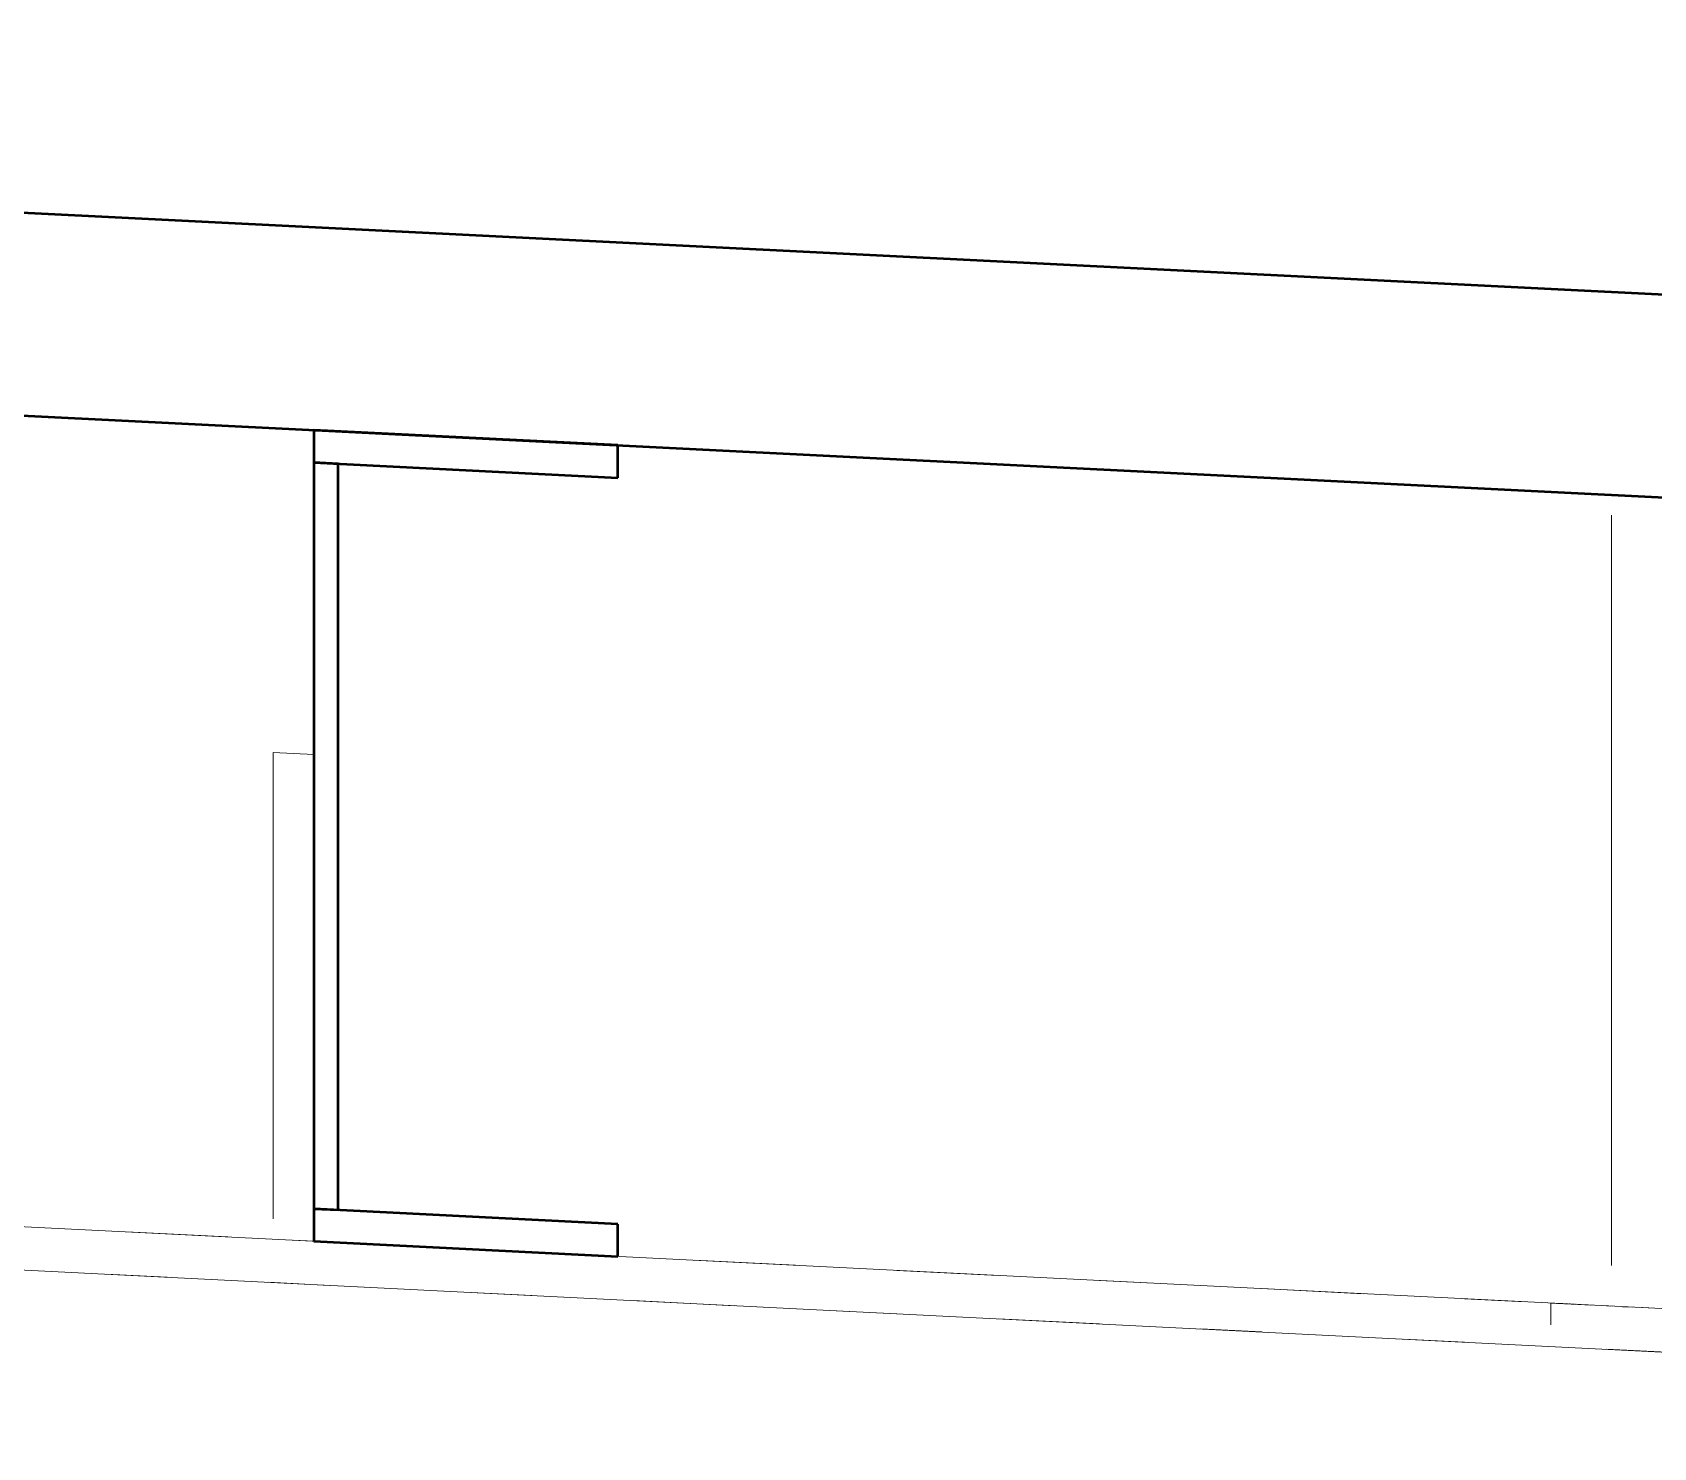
# Model space of a CAD drawing. Header units: metres. Extents: x 10 to 831, y 10 to 584.
# Drawn here: x 74.58 to 94.57, y 468.06 to 485.5 of the extents above; entities that cross this region are included whole.
import ezdxf

# ---------------------------------------------------------------- set-up
doc = ezdxf.new("R2010")
doc.units = ezdxf.units.M
doc.layers.add('CUT', color=7, linetype='Continuous', lineweight=50)
doc.layers.add('VIS', color=8, linetype='Continuous', lineweight=13)

msp = doc.modelspace()

# ---------------------------------------------------------------- linework, layer by layer
at = {"layer": 'CUT'}
for p, q in [((165, 478.752), (30, 485.502)), ((30, 483.002), (165, 476.252)), ((81.8, 480.413), (78.05, 480.6)), ((78.05, 480.6), (78.05, 480.2)), ((81.8, 480.012), (81.8, 480.413)), ((78.35, 480.185), (78.05, 480.2)), ((78.05, 480.2), (78.05, 471)), ((78.05, 480.2), (81.8, 480.012)), ((78.35, 470.985), (78.35, 480.185)), ((81.8, 470.812), (78.05, 471)), ((78.05, 471), (78.05, 470.6)), ((78.05, 471), (78.35, 470.985)), ((81.8, 470.413), (81.8, 470.812)), ((78.05, 470.6), (81.8, 470.413))]:
    msp.add_line(p, q, dxfattribs=at)
at = {"layer": 'VIS'}
for p, q in [((30, 485.503), (161.251, 478.94)), ((161.001, 478.952), (30, 485.503)), ((165, 478.752), (30, 485.502)), ((75.903, 483.207), (74.155, 483.295)), ((74.404, 483.283), (75.154, 483.245)), ((74.8, 483.263), (74.584, 483.274)), ((75.625, 483.221), (74.598, 483.272)), ((74.879, 483.259), (74.63, 483.271)), ((74.892, 483.258), (74.645, 483.27)), ((74.948, 483.255), (74.698, 483.268)), ((74.8, 483.263), (75.016, 483.251)), ((74.803, 483.263), (75.83, 483.211)), ((74.892, 483.258), (75.139, 483.245)), ((75.164, 483.245), (74.925, 483.256)), ((75.176, 483.243), (74.934, 483.256)), ((74.948, 483.255), (75.197, 483.243)), ((75.167, 483.244), (74.954, 483.255)), ((75.593, 483.223), (74.958, 483.255)), ((75.227, 483.241), (74.978, 483.254)), ((75.675, 483.219), (74.99, 483.253)), ((75.202, 483.243), (75.004, 483.252)), ((75.763, 483.215), (75.014, 483.252)), ((75.292, 483.238), (75.101, 483.248)), ((75.349, 483.235), (75.105, 483.248)), ((75.164, 483.245), (75.403, 483.232)), ((75.167, 483.244), (75.38, 483.233)), ((75.17, 483.244), (75.805, 483.212)), ((75.176, 483.243), (75.418, 483.231)), ((75.429, 483.231), (75.179, 483.243)), ((75.203, 483.243), (75.401, 483.232)), ((75.227, 483.241), (75.475, 483.229)), ((75.264, 483.24), (75.513, 483.227)), ((75.292, 483.238), (75.483, 483.229)), ((76.55, 483.175), (75.3, 483.237)), ((75.55, 483.225), (75.3, 483.237)), ((75.578, 483.223), (75.328, 483.236)), ((76.019, 483.202), (75.328, 483.236)), ((76.081, 483.198), (75.331, 483.236)), ((75.349, 483.235), (75.593, 483.223)), ((75.664, 483.22), (75.448, 483.23)), ((75.55, 483.225), (76.8, 483.163)), ((75.558, 483.224), (76.25, 483.19)), ((75.578, 483.223), (75.828, 483.211)), ((75.878, 483.209), (75.628, 483.221)), ((75.851, 483.21), (75.65, 483.22)), ((75.664, 483.22), (75.88, 483.209)), ((75.675, 483.219), (75.903, 483.207)), ((75.945, 483.205), (75.696, 483.217)), ((76.028, 483.201), (75.785, 483.213)), ((76.392, 483.183), (75.797, 483.212)), ((76.574, 483.174), (75.837, 483.211)), ((76.088, 483.198), (75.839, 483.211)), ((76.119, 483.197), (75.88, 483.209)), ((76.22, 483.192), (75.972, 483.204)), ((75.995, 483.202), (76.59, 483.173)), ((76.083, 483.198), (76.819, 483.162)), ((76.119, 483.197), (76.358, 483.184)), ((76.374, 483.184), (76.127, 483.196)), ((76.452, 483.18), (76.215, 483.192)), ((76.44, 483.181), (76.229, 483.191)), ((76.527, 483.176), (76.311, 483.187)), ((77.078, 483.149), (76.328, 483.186)), ((77.045, 483.15), (76.36, 483.184)), ((76.629, 483.171), (76.387, 483.183)), ((76.44, 483.181), (76.652, 483.17)), ((76.451, 483.18), (76.697, 483.168)), ((76.527, 483.176), (76.743, 483.166)), ((76.55, 483.175), (76.8, 483.163)), ((76.578, 483.173), (76.828, 483.161)), ((76.588, 483.173), (77.273, 483.139)), ((76.877, 483.159), (76.627, 483.171)), ((76.629, 483.171), (76.871, 483.159)), ((78.415, 483.082), (76.666, 483.169)), ((76.945, 483.155), (76.695, 483.168)), ((77.923, 483.106), (76.697, 483.168)), ((76.703, 483.168), (76.898, 483.158)), ((77.081, 483.149), (76.831, 483.161)), ((77.074, 483.149), (76.835, 483.161)), ((76.945, 483.155), (77.194, 483.143)), ((77.214, 483.142), (76.966, 483.154)), ((77.199, 483.142), (76.976, 483.154)), ((77.184, 483.144), (76.986, 483.153)), ((77.259, 483.139), (77.01, 483.152)), ((77.202, 483.142), (77.011, 483.152)), ((77.303, 483.137), (77.058, 483.149)), ((78.09, 483.098), (77.063, 483.149)), ((77.074, 483.149), (77.313, 483.137)), ((77.711, 483.117), (77.076, 483.149)), ((77.081, 483.149), (77.331, 483.136)), ((78.324, 483.087), (77.172, 483.144)), ((77.391, 483.133), (77.175, 483.144)), ((77.184, 483.144), (77.382, 483.134)), ((77.446, 483.13), (77.196, 483.142)), ((77.199, 483.142), (77.423, 483.132)), ((77.202, 483.142), (77.393, 483.133)), ((77.26, 483.139), (77.509, 483.127)), ((77.268, 483.139), (77.884, 483.108)), ((77.287, 483.138), (77.499, 483.128)), ((78.279, 483.088), (77.311, 483.137)), ((77.598, 483.123), (77.355, 483.135)), ((77.391, 483.133), (77.607, 483.122)), ((77.402, 483.133), (78.554, 483.075)), ((77.416, 483.132), (78.664, 483.07)), ((77.446, 483.13), (77.696, 483.118)), ((79.824, 483.012), (77.593, 483.123)), ((77.598, 483.123), (77.84, 483.111)), ((78.349, 483.085), (77.608, 483.122)), ((77.876, 483.108), (77.626, 483.121)), ((77.944, 483.106), (77.694, 483.118)), ((78.022, 483.101), (77.772, 483.114)), ((78.373, 483.084), (77.779, 483.114)), ((78.029, 483.101), (77.79, 483.113)), ((78.078, 483.099), (77.828, 483.111)), ((77.841, 483.111), (79.08, 483.048)), ((77.855, 483.11), (78.102, 483.097)), ((77.876, 483.108), (78.125, 483.096)), ((77.944, 483.106), (78.194, 483.093)), ((77.977, 483.103), (78.571, 483.074)), ((78.029, 483.101), (78.267, 483.089)), ((78.255, 483.089), (78.039, 483.101)), ((78.262, 483.089), (78.061, 483.1)), ((81.174, 482.944), (78.117, 483.096)), ((78.414, 483.082), (78.186, 483.093)), ((78.445, 483.08), (78.195, 483.092)), ((78.255, 483.089), (78.471, 483.079)), ((79.029, 483.051), (78.293, 483.088)), ((80.05, 483), (78.3, 483.087)), ((78.582, 483.074), (78.331, 483.086)), ((78.558, 483.074), (78.346, 483.085)), ((78.352, 483.085), (81.41, 482.932)), ((78.414, 483.082), (78.643, 483.071)), ((78.445, 483.08), (78.695, 483.068)), ((78.705, 483.067), (78.457, 483.08)), ((78.768, 483.064), (78.524, 483.077)), ((78.538, 483.075), (78.784, 483.063)), ((78.55, 483.075), (80.3, 482.987)), ((78.558, 483.074), (78.77, 483.064)), ((78.582, 483.074), (78.832, 483.061)), ((78.874, 483.059), (78.625, 483.072)), ((80.398, 482.983), (78.65, 483.07)), ((78.943, 483.055), (78.693, 483.068)), ((78.705, 483.067), (78.954, 483.055)), ((78.983, 483.053), (78.743, 483.066)), ((78.984, 483.053), (78.745, 483.065)), ((78.768, 483.064), (79.012, 483.052)), ((79.003, 483.053), (78.79, 483.063)), ((79.05, 483.05), (78.8, 483.062)), ((79.051, 483.05), (78.808, 483.062)), ((79.079, 483.048), (78.829, 483.061)), ((78.874, 483.059), (79.124, 483.047)), ((78.9, 483.058), (80.148, 482.995)), ((79.119, 483.047), (78.903, 483.058)), ((79.113, 483.047), (78.921, 483.057)), ((78.943, 483.055), (79.193, 483.043)), ((79.166, 483.044), (78.968, 483.054)), ((78.984, 483.053), (79.222, 483.041)), ((79.003, 483.053), (79.216, 483.041)), ((79.255, 483.04), (79.006, 483.052)), ((79.051, 483.05), (79.293, 483.038)), ((79.079, 483.048), (79.329, 483.036)), ((79.113, 483.047), (79.304, 483.038)), ((79.119, 483.047), (79.335, 483.036)), ((79.166, 483.044), (79.364, 483.034)), ((79.944, 483.005), (79.194, 483.043)), ((79.405, 483.032), (79.194, 483.043)), ((79.405, 483.032), (79.617, 483.022)), ((165, 476.252), (30, 483.002)), ((30, 483.002), (165, 476.252)), ((30, 483.002), (165, 476.252)), ((79.444, 483.031), (79.694, 483.018)), ((79.699, 483.018), (79.451, 483.03)), ((80.168, 482.994), (79.476, 483.029)), ((79.779, 483.014), (79.541, 483.026)), ((79.55, 483.025), (80.3, 482.987)), ((79.784, 483.014), (79.556, 483.024)), ((79.831, 483.011), (79.584, 483.024)), ((79.873, 483.009), (79.623, 483.022)), ((79.699, 483.018), (79.948, 483.005)), ((79.702, 483.018), (79.935, 483.005)), ((79.707, 483.017), (80.398, 482.983)), ((79.982, 483.004), (79.767, 483.014)), ((80.019, 483.001), (79.777, 483.014)), ((79.784, 483.014), (80.013, 483.002)), ((80.082, 482.999), (79.832, 483.011)), ((79.873, 483.009), (80.123, 482.996)), ((80.555, 482.975), (79.938, 483.005)), ((79.982, 483.004), (80.198, 482.992)), ((80.233, 482.991), (79.989, 483.003)), ((80.27, 482.989), (80.07, 482.999)), ((80.079, 482.999), (80.329, 482.986)), ((80.144, 482.995), (80.76, 482.965)), ((80.355, 482.985), (80.157, 482.995)), ((80.233, 482.991), (80.478, 482.979)), ((80.259, 482.99), (80.45, 482.98)), ((80.579, 482.974), (80.329, 482.986)), ((80.355, 482.985), (80.553, 482.975)), ((80.633, 482.971), (80.4, 482.983)), ((80.694, 482.968), (80.445, 482.981)), ((80.676, 482.969), (80.464, 482.979)), ((80.708, 482.967), (80.495, 482.978)), ((80.752, 482.965), (80.503, 482.978)), ((80.872, 482.959), (80.622, 482.971)), ((80.884, 482.959), (80.641, 482.971)), ((80.676, 482.969), (80.888, 482.958)), ((80.943, 482.956), (80.694, 482.968)), ((80.694, 482.968), (80.942, 482.956)), ((80.708, 482.967), (80.921, 482.957)), ((81.485, 482.928), (80.748, 482.965)), ((80.752, 482.965), (81.002, 482.952)), ((81.582, 482.923), (80.832, 482.961)), ((81.023, 482.952), (80.832, 482.961)), ((80.846, 482.96), (81.062, 482.95)), ((80.893, 482.958), (81.132, 482.946)), ((81.154, 482.945), (80.926, 482.956)), ((80.943, 482.956), (81.193, 482.943)), ((81.544, 482.925), (80.949, 482.955)), ((80.994, 482.953), (81.239, 482.94)), ((81.023, 482.952), (81.214, 482.942)), ((81.313, 482.937), (81.066, 482.949)), ((81.082, 482.948), (81.332, 482.936)), ((81.371, 482.934), (81.132, 482.946)), ((81.154, 482.945), (81.383, 482.933)), ((82.91, 482.857), (81.162, 482.945)), ((81.441, 482.931), (81.191, 482.943)), ((81.472, 482.929), (81.23, 482.941)), ((81.523, 482.927), (81.311, 482.937)), ((81.579, 482.923), (81.329, 482.936)), ((81.687, 482.918), (81.439, 482.931)), ((81.699, 482.918), (81.454, 482.93)), ((81.472, 482.929), (81.714, 482.917)), ((81.523, 482.927), (81.735, 482.916)), ((81.544, 482.925), (81.742, 482.916)), ((81.579, 482.923), (81.829, 482.911)), ((81.871, 482.909), (81.621, 482.922)), ((81.942, 482.905), (81.692, 482.918)), ((81.699, 482.918), (81.943, 482.905)), ((82.472, 482.879), (81.781, 482.913)), ((83.05, 482.85), (81.8, 482.913)), ((81.871, 482.909), (82.12, 482.897)), ((81.942, 482.905), (82.192, 482.893)), ((82.169, 482.894), (81.978, 482.904)), ((82.011, 482.902), (82.703, 482.868)), ((82.05, 482.9), (83.8, 482.812)), ((82.326, 482.886), (82.087, 482.898)), ((82.337, 482.885), (82.138, 482.895)), ((82.169, 482.894), (82.36, 482.885)), ((82.423, 482.882), (82.173, 482.894)), ((82.44, 482.88), (82.191, 482.893)), ((82.441, 482.88), (82.199, 482.892)), ((82.462, 482.88), (82.215, 482.891)), ((82.524, 482.877), (82.296, 482.887)), ((83.079, 482.849), (82.329, 482.886)), ((82.582, 482.874), (82.332, 482.886)), ((82.337, 482.885), (82.535, 482.876)), ((83.02, 482.851), (82.403, 482.883)), ((82.411, 482.882), (83.16, 482.844)), ((82.681, 482.869), (82.433, 482.881)), ((82.681, 482.869), (82.48, 482.878)), ((82.748, 482.865), (82.498, 482.877)), ((82.524, 482.877), (82.753, 482.865)), ((82.795, 482.863), (82.548, 482.875)), ((82.579, 482.874), (82.829, 482.861)), ((82.582, 482.874), (82.832, 482.861)), ((82.794, 482.863), (82.582, 482.874)), ((82.609, 482.872), (83.225, 482.841)), ((82.869, 482.859), (82.62, 482.871)), ((82.942, 482.856), (82.692, 482.868)), ((82.933, 482.856), (82.742, 482.865)), ((83.006, 482.852), (82.79, 482.863)), ((82.794, 482.863), (83.006, 482.852)), ((83.106, 482.847), (82.868, 482.859)), ((82.869, 482.859), (83.119, 482.846)), ((83.164, 482.844), (82.92, 482.856)), ((82.933, 482.856), (83.124, 482.846)), ((82.942, 482.856), (83.191, 482.843)), ((82.958, 482.855), (83.695, 482.818)), ((83.006, 482.852), (83.222, 482.841)), ((83.281, 482.838), (83.042, 482.851)), ((83.05, 482.85), (83.8, 482.812)), ((84.394, 482.783), (83.145, 482.845)), ((83.164, 482.844), (83.408, 482.832)), ((83.44, 482.83), (83.19, 482.843)), ((83.94, 482.805), (83.204, 482.843)), ((83.526, 482.826), (83.328, 482.836)), ((83.395, 482.833), (84.144, 482.796)), ((83.641, 482.821), (83.429, 482.831)), ((83.44, 482.83), (83.689, 482.818)), ((83.526, 482.826), (83.724, 482.817)), ((85.276, 482.739), (83.541, 482.826)), ((83.868, 482.809), (83.618, 482.822)), ((83.641, 482.821), (83.853, 482.81)), ((83.894, 482.808), (83.652, 482.82)), ((83.87, 482.809), (83.654, 482.82)), ((83.894, 482.808), (83.666, 482.819)), ((83.731, 482.816), (83.926, 482.806)), ((83.789, 482.813), (84.532, 482.776)), ((84.08, 482.798), (83.83, 482.811)), ((84.083, 482.798), (83.833, 482.811)), ((83.868, 482.809), (84.118, 482.796)), ((84.079, 482.798), (83.888, 482.808)), ((83.894, 482.808), (84.136, 482.796)), ((83.894, 482.808), (84.123, 482.796)), ((84.172, 482.794), (83.924, 482.807)), ((84.236, 482.79), (83.997, 482.803)), ((84.276, 482.788), (84.029, 482.801)), ((84.271, 482.789), (84.031, 482.801)), ((84.079, 482.798), (84.27, 482.789)), ((84.777, 482.764), (84.085, 482.798)), ((84.715, 482.767), (84.12, 482.796)), ((84.172, 482.794), (84.421, 482.782)), ((84.439, 482.781), (84.189, 482.793)), ((84.44, 482.781), (84.191, 482.793)), ((84.912, 482.757), (84.276, 482.788)), ((84.316, 482.787), (85.007, 482.752)), ((84.318, 482.787), (84.913, 482.757)), ((85.118, 482.747), (84.385, 482.783)), ((84.439, 482.781), (84.689, 482.768)), ((84.488, 482.778), (85.124, 482.747)), ((84.744, 482.765), (84.494, 482.778)), ((84.733, 482.766), (84.517, 482.776)), ((84.867, 482.759), (84.617, 482.772)), ((84.862, 482.76), (84.62, 482.772)), ((84.629, 482.771), (84.874, 482.759)), ((84.843, 482.76), (84.652, 482.77)), ((84.733, 482.766), (84.949, 482.755)), ((84.794, 482.763), (85.017, 482.751)), ((86.55, 482.675), (84.8, 482.762)), ((85.08, 482.748), (84.83, 482.761)), ((84.867, 482.759), (85.116, 482.747)), ((85.166, 482.744), (84.917, 482.756)), ((85.19, 482.743), (84.952, 482.755)), ((85.264, 482.74), (85.036, 482.75)), ((85.074, 482.749), (85.69, 482.718)), ((85.08, 482.748), (85.33, 482.736)), ((85.166, 482.744), (85.414, 482.732)), ((88.231, 482.591), (85.173, 482.744)), ((85.438, 482.731), (85.188, 482.743)), ((85.44, 482.731), (85.19, 482.743)), ((85.19, 482.743), (85.429, 482.731)), ((85.264, 482.74), (85.493, 482.728)), ((85.896, 482.707), (85.279, 482.739)), ((85.507, 482.727), (85.309, 482.737)), ((85.328, 482.736), (85.53, 482.726)), ((85.583, 482.724), (85.333, 482.736)), ((85.597, 482.722), (85.381, 482.734)), ((85.438, 482.731), (85.688, 482.718)), ((85.44, 482.731), (85.689, 482.718)), ((85.713, 482.717), (85.473, 482.729)), ((85.507, 482.727), (85.706, 482.717)), ((85.758, 482.715), (85.511, 482.727)), ((85.759, 482.715), (85.547, 482.725)), ((85.55, 482.725), (86.8, 482.663)), ((85.597, 482.722), (85.813, 482.712)), ((85.865, 482.709), (85.616, 482.721)), ((87.406, 482.632), (85.658, 482.72)), ((86.396, 482.683), (85.659, 482.72)), ((85.758, 482.715), (86.005, 482.702)), ((85.759, 482.715), (85.971, 482.704)), ((85.989, 482.703), (85.798, 482.712)), ((86.583, 482.673), (85.85, 482.71)), ((85.865, 482.709), (86.115, 482.697)), ((85.879, 482.708), (88.936, 482.555)), ((85.905, 482.707), (86.15, 482.695)), ((86.145, 482.695), (85.906, 482.707)), ((86.16, 482.694), (85.911, 482.707)), ((87.081, 482.649), (85.929, 482.706)), ((86.226, 482.691), (85.983, 482.703)), ((85.989, 482.703), (86.18, 482.694)), ((86.241, 482.69), (85.991, 482.703)), ((86.249, 482.69), (86.036, 482.701)), ((86.315, 482.687), (86.073, 482.699)), ((86.095, 482.698), (86.339, 482.686)), ((86.145, 482.695), (86.384, 482.683)), ((86.159, 482.694), (87.312, 482.637)), ((86.16, 482.694), (86.408, 482.682)), ((86.439, 482.681), (86.189, 482.693)), ((86.433, 482.681), (86.195, 482.692)), ((86.241, 482.69), (86.49, 482.678)), ((86.461, 482.68), (86.245, 482.69)), ((86.249, 482.69), (86.462, 482.68)), ((86.315, 482.687), (86.558, 482.674)), ((86.58, 482.673), (86.33, 482.686)), ((86.583, 482.673), (86.333, 482.686)), ((87.03, 482.651), (86.394, 482.683)), ((86.634, 482.671), (86.406, 482.682)), ((86.439, 482.681), (86.689, 482.668)), ((86.461, 482.68), (86.677, 482.668)), ((86.696, 482.668), (86.498, 482.678)), ((86.542, 482.675), (86.744, 482.666)), ((86.55, 482.675), (86.8, 482.663)), ((86.583, 482.673), (86.833, 482.661)), ((86.606, 482.672), (87.241, 482.64)), ((86.864, 482.659), (86.615, 482.672)), ((86.634, 482.671), (87.319, 482.637)), ((86.696, 482.668), (86.895, 482.658)), ((87.1, 482.647), (86.861, 482.659)), ((86.864, 482.659), (87.114, 482.647)), ((87.101, 482.647), (86.9, 482.658)), ((87.154, 482.645), (86.905, 482.657)), ((86.906, 482.657), (87.656, 482.62)), ((87.24, 482.64), (86.993, 482.653)), ((88.227, 482.591), (87.001, 482.653)), ((87.284, 482.639), (87.042, 482.65)), ((87.1, 482.647), (87.339, 482.635)), ((87.325, 482.637), (87.109, 482.647)), ((87.154, 482.645), (87.402, 482.633)), ((87.24, 482.64), (87.487, 482.628)), ((87.885, 482.608), (87.291, 482.638)), ((87.325, 482.637), (87.541, 482.625)), ((87.58, 482.624), (87.33, 482.636)), ((87.489, 482.628), (87.687, 482.618)), ((87.58, 482.624), (87.83, 482.611)), ((87.863, 482.61), (87.613, 482.622)), ((88.851, 482.56), (87.623, 482.621)), ((88.889, 482.558), (87.64, 482.62)), ((87.877, 482.608), (87.665, 482.619)), ((87.936, 482.606), (87.686, 482.618)), ((87.938, 482.606), (87.688, 482.618)), ((87.899, 482.607), (87.708, 482.617)), ((88.361, 482.585), (87.744, 482.615)), ((87.756, 482.615), (87.958, 482.605)), ((88.461, 482.579), (87.776, 482.613)), ((88.048, 482.6), (87.804, 482.613)), ((88.055, 482.599), (87.816, 482.611)), ((88.084, 482.599), (87.834, 482.611)), ((87.863, 482.61), (88.113, 482.597)), ((87.869, 482.609), (88.606, 482.572)), ((87.877, 482.608), (88.089, 482.598)), ((87.89, 482.608), (88.639, 482.571)), ((88.148, 482.595), (87.899, 482.607)), ((87.899, 482.607), (88.09, 482.598)), ((87.95, 482.605), (88.566, 482.574)), ((88.188, 482.593), (87.972, 482.604)), ((88.236, 482.591), (87.987, 482.603)), ((88.004, 482.602), (88.689, 482.568)), ((88.055, 482.599), (88.294, 482.588)), ((88.084, 482.599), (88.334, 482.586)), ((88.188, 482.593), (88.404, 482.582)), ((88.925, 482.557), (88.234, 482.591)), ((89.55, 482.525), (88.3, 482.587)), ((88.464, 482.579), (89.616, 482.522)), ((88.722, 482.567), (88.475, 482.579)), ((88.678, 482.568), (88.48, 482.579)), ((88.737, 482.565), (88.495, 482.577)), ((89.148, 482.545), (88.512, 482.577)), ((88.55, 482.575), (89.8, 482.512)), ((88.581, 482.573), (88.831, 482.561)), ((88.862, 482.559), (88.612, 482.572)), ((88.868, 482.559), (88.621, 482.572)), ((88.678, 482.568), (88.876, 482.559)), ((88.935, 482.555), (88.686, 482.568)), ((88.937, 482.555), (88.687, 482.568)), ((88.724, 482.567), (89.359, 482.534)), ((88.737, 482.565), (88.979, 482.553)), ((89.01, 482.552), (88.771, 482.564)), ((89.081, 482.548), (88.831, 482.561)), ((89.052, 482.55), (88.836, 482.56)), ((88.862, 482.559), (89.111, 482.547)), ((88.937, 482.555), (89.187, 482.543)), ((88.97, 482.554), (89.172, 482.544)), ((89.01, 482.552), (89.248, 482.54)), ((89.052, 482.55), (89.268, 482.539)), ((89.831, 482.511), (89.146, 482.545)), ((89.417, 482.532), (89.167, 482.544)), ((89.514, 482.527), (89.27, 482.539)), ((89.584, 482.524), (89.334, 482.536)), ((89.374, 482.534), (90.059, 482.5)), ((89.639, 482.52), (89.39, 482.533)), ((89.706, 482.517), (89.464, 482.529)), ((90.232, 482.491), (89.484, 482.529)), ((91.224, 482.442), (89.489, 482.528)), ((89.514, 482.527), (89.758, 482.514)), ((89.76, 482.514), (89.522, 482.526)), ((89.55, 482.525), (89.8, 482.512)), ((89.86, 482.51), (89.611, 482.522)), ((89.81, 482.512), (89.619, 482.522)), ((89.867, 482.509), (89.669, 482.519)), ((89.935, 482.506), (89.685, 482.518)), ((89.936, 482.505), (89.686, 482.518)), ((89.916, 482.506), (89.7, 482.518)), ((89.965, 482.505), (89.726, 482.516)), ((89.737, 482.515), (90.48, 482.478)), ((89.995, 482.503), (89.783, 482.514)), ((89.81, 482.512), (90.001, 482.502)), ((90.081, 482.498), (89.831, 482.511)), ((89.867, 482.509), (90.065, 482.499)), ((89.916, 482.506), (90.132, 482.496)), ((89.935, 482.506), (90.184, 482.493)), ((89.936, 482.505), (90.186, 482.493)), ((90.204, 482.492), (89.957, 482.505)), ((89.965, 482.505), (90.203, 482.492)), ((89.995, 482.503), (90.206, 482.492)), ((91.307, 482.437), (90.079, 482.498)), ((90.081, 482.498), (90.331, 482.486)), ((90.184, 482.493), (90.387, 482.483)), ((90.204, 482.492), (90.45, 482.48)), ((90.826, 482.461), (90.209, 482.492)), ((90.601, 482.472), (90.378, 482.484)), ((90.633, 482.471), (90.384, 482.484)), ((90.415, 482.482), (91.031, 482.451)), ((90.66, 482.47), (90.462, 482.48)), ((91.201, 482.442), (90.516, 482.476)), ((91.229, 482.441), (90.538, 482.476)), ((90.78, 482.464), (90.564, 482.475)), ((90.859, 482.459), (90.609, 482.472)), ((90.842, 482.461), (90.63, 482.471)), ((90.633, 482.471), (90.881, 482.458)), ((92.401, 482.382), (90.653, 482.47)), ((90.66, 482.47), (91.254, 482.44)), ((90.919, 482.457), (90.681, 482.469)), ((90.934, 482.456), (90.684, 482.469)), ((91.435, 482.43), (90.686, 482.468)), ((93.467, 482.329), (90.718, 482.466)), ((90.979, 482.453), (90.735, 482.466)), ((90.744, 482.466), (91.429, 482.431)), ((91.001, 482.452), (90.761, 482.464)), ((90.769, 482.464), (91.46, 482.43)), ((90.78, 482.464), (90.996, 482.452)), ((90.816, 482.462), (91.061, 482.45)), ((91.081, 482.449), (90.831, 482.461)), ((90.842, 482.461), (91.054, 482.45)), ((90.859, 482.459), (91.109, 482.447)), ((91.159, 482.444), (90.916, 482.457)), ((90.919, 482.457), (91.158, 482.444)), ((90.934, 482.456), (91.184, 482.443)), ((90.935, 482.456), (91.185, 482.443)), ((90.979, 482.453), (91.223, 482.442)), ((91.081, 482.449), (91.331, 482.436)), ((91.159, 482.444), (91.401, 482.433)), ((91.52, 482.427), (91.319, 482.437)), ((91.627, 482.421), (91.378, 482.433)), ((91.402, 482.433), (92.651, 482.37)), ((91.644, 482.421), (91.428, 482.431)), ((91.729, 482.416), (91.479, 482.428)), ((91.72, 482.416), (91.529, 482.426)), ((91.858, 482.41), (91.608, 482.422)), ((91.627, 482.421), (91.875, 482.409)), ((93.384, 482.334), (91.636, 482.421)), ((91.874, 482.409), (91.636, 482.421)), ((91.644, 482.421), (91.86, 482.41)), ((91.849, 482.41), (91.651, 482.42)), ((91.933, 482.406), (91.683, 482.418)), ((91.72, 482.416), (91.911, 482.407)), ((91.729, 482.416), (91.978, 482.404)), ((93.05, 482.35), (91.8, 482.413)), ((92.085, 482.399), (91.835, 482.411)), ((91.849, 482.41), (92.047, 482.4)), ((91.874, 482.409), (92.113, 482.397)), ((92.127, 482.396), (91.885, 482.408)), ((91.886, 482.408), (92.635, 482.37)), ((92.571, 482.374), (91.886, 482.408)), ((92.113, 482.397), (91.901, 482.408)), ((91.93, 482.406), (92.125, 482.396)), ((92.179, 482.394), (91.932, 482.406)), ((91.933, 482.406), (92.183, 482.394)), ((92.05, 482.4), (93.3, 482.337)), ((92.085, 482.399), (92.335, 482.386)), ((92.113, 482.397), (92.324, 482.387)), ((92.114, 482.397), (92.799, 482.362)), ((92.434, 482.381), (92.185, 482.394)), ((92.444, 482.38), (92.2, 482.393)), ((95.757, 482.214), (92.229, 482.391)), ((92.507, 482.377), (92.291, 482.388)), ((92.581, 482.374), (92.331, 482.386)), ((92.621, 482.371), (92.372, 482.384)), ((93.534, 482.326), (92.382, 482.384)), ((93.038, 482.351), (92.443, 482.38)), ((92.444, 482.38), (92.689, 482.368)), ((92.507, 482.377), (92.723, 482.366)), ((93.762, 482.315), (92.534, 482.376)), ((92.829, 482.361), (92.591, 482.373)), ((92.857, 482.36), (92.607, 482.372)), ((92.621, 482.371), (92.869, 482.359)), ((92.642, 482.37), (93.236, 482.341)), ((93.291, 482.338), (92.674, 482.369)), ((92.96, 482.355), (92.748, 482.365)), ((92.78, 482.363), (93.517, 482.327)), ((92.993, 482.353), (92.799, 482.362)), ((92.829, 482.361), (93.068, 482.349)), ((92.857, 482.36), (93.106, 482.347)), ((92.88, 482.358), (93.496, 482.327)), ((92.935, 482.356), (95.993, 482.203)), ((92.96, 482.355), (93.171, 482.344)), ((93.05, 482.35), (93.3, 482.337)), ((93.073, 482.349), (93.765, 482.315)), ((93.371, 482.334), (93.155, 482.345)), ((93.432, 482.331), (93.182, 482.344)), ((93.434, 482.331), (93.184, 482.344)), ((93.495, 482.327), (93.282, 482.339)), ((94.082, 482.298), (93.332, 482.336)), ((93.585, 482.323), (93.335, 482.336)), ((93.58, 482.323), (93.338, 482.336)), ((93.615, 482.322), (93.366, 482.334)), ((93.371, 482.334), (93.587, 482.323)), ((93.661, 482.32), (93.414, 482.332)), ((93.434, 482.331), (93.683, 482.318)), ((93.63, 482.321), (93.439, 482.331)), ((93.725, 482.317), (93.475, 482.328)), ((93.495, 482.327), (93.708, 482.317)), ((93.784, 482.313), (93.545, 482.325)), ((93.58, 482.323), (93.822, 482.312)), ((93.582, 482.323), (93.832, 482.311)), ((93.585, 482.323), (93.835, 482.31)), ((93.63, 482.321), (93.821, 482.312)), ((93.831, 482.311), (93.632, 482.321)), ((94.398, 482.283), (93.666, 482.319)), ((93.941, 482.305), (93.712, 482.317)), ((93.784, 482.313), (94.023, 482.301)), ((93.831, 482.311), (94.029, 482.301)), ((93.855, 482.309), (94.105, 482.297)), ((93.91, 482.307), (94.154, 482.295)), ((93.941, 482.305), (94.169, 482.294)), ((94.23, 482.291), (94.019, 482.301)), ((94.431, 482.281), (94.181, 482.293)), ((94.433, 482.281), (94.183, 482.293)), ((94.23, 482.291), (94.442, 482.281)), ((94.549, 482.275), (94.307, 482.287)), ((94.433, 482.281), (94.683, 482.269)), ((94.739, 482.265), (94.5, 482.278)), ((70.979, 480.953), (75.727, 480.716)), ((72.479, 480.878), (78.726, 480.566)), ((73.571, 480.824), (74.598, 480.773)), ((74.609, 480.772), (73.873, 480.809)), ((74.009, 480.802), (75.062, 480.75)), ((74.011, 480.802), (74.733, 480.766)), ((74.118, 480.796), (75.346, 480.735)), ((74.612, 480.772), (74.391, 480.783)), ((74.394, 480.783), (75.144, 480.745)), ((74.687, 480.768), (74.448, 480.78)), ((75.218, 480.742), (74.533, 480.776)), ((74.746, 480.765), (74.534, 480.776)), ((75.31, 480.737), (74.586, 480.773)), ((74.806, 480.762), (74.608, 480.772)), ((74.612, 480.772), (74.833, 480.761)), ((74.894, 480.758), (74.644, 480.77)), ((74.687, 480.768), (74.925, 480.756)), ((74.966, 480.754), (74.718, 480.767)), ((74.746, 480.765), (74.958, 480.755)), ((74.806, 480.762), (75.004, 480.752)), ((74.827, 480.761), (75.552, 480.725)), ((75.095, 480.748), (74.846, 480.76)), ((75.137, 480.745), (74.897, 480.757)), ((74.966, 480.754), (75.214, 480.742)), ((75.227, 480.741), (74.978, 480.754)), ((75.013, 480.752), (75.263, 480.74)), ((75.057, 480.75), (75.785, 480.713)), ((80.952, 480.455), (75.081, 480.749)), ((75.095, 480.748), (75.343, 480.736)), ((75.429, 480.731), (75.179, 480.743)), ((75.218, 480.742), (75.446, 480.73)), ((75.227, 480.741), (75.475, 480.728)), ((75.264, 480.74), (75.513, 480.727)), ((75.494, 480.728), (75.274, 480.739)), ((75.298, 480.737), (82.039, 480.401)), ((75.542, 480.726), (75.299, 480.737)), ((76.05, 480.7), (75.3, 480.737)), ((75.578, 480.724), (75.328, 480.736)), ((75.593, 480.723), (75.381, 480.734)), ((75.599, 480.722), (75.401, 480.733)), ((75.642, 480.721), (75.403, 480.733)), ((75.429, 480.731), (76.178, 480.694)), ((75.494, 480.728), (75.715, 480.716)), ((75.754, 480.715), (75.505, 480.727)), ((75.55, 480.725), (77.3, 480.638)), ((75.578, 480.724), (75.828, 480.711)), ((75.581, 480.724), (75.831, 480.711)), ((75.593, 480.723), (75.805, 480.712)), ((75.599, 480.722), (75.797, 480.712)), ((75.801, 480.712), (75.612, 480.722)), ((75.642, 480.721), (75.88, 480.708)), ((75.957, 480.704), (75.731, 480.716)), ((75.754, 480.715), (76.004, 480.702)), ((78.352, 480.585), (75.765, 480.715)), ((76.022, 480.702), (75.772, 480.714)), ((76.05, 480.7), (75.8, 480.712)), ((75.801, 480.712), (75.991, 480.703)), ((76.588, 480.673), (75.903, 480.707)), ((75.957, 480.704), (76.183, 480.694)), ((76.22, 480.692), (75.972, 480.704)), ((76, 480.702), (79.058, 480.549)), ((76.022, 480.702), (76.272, 480.689)), ((76.036, 480.701), (77.474, 480.629)), ((76.05, 480.7), (77.3, 480.638)), ((76.377, 480.683), (76.156, 480.694)), ((76.733, 480.666), (76.156, 480.694)), ((76.22, 480.692), (76.469, 480.679)), ((77.268, 480.639), (76.241, 480.69)), ((77.065, 480.649), (76.328, 480.686)), ((76.348, 480.685), (76.926, 480.656)), ((76.596, 480.673), (76.358, 480.685)), ((76.986, 480.653), (76.359, 480.685)), ((76.56, 480.674), (76.37, 480.684)), ((76.377, 480.683), (76.597, 480.673)), ((76.392, 480.683), (77.141, 480.646)), ((76.56, 480.674), (76.749, 480.665)), ((76.569, 480.674), (76.777, 480.663)), ((76.574, 480.674), (77.31, 480.637)), ((76.578, 480.673), (76.828, 480.661)), ((76.588, 480.673), (76.816, 480.661)), ((76.788, 480.663), (76.59, 480.673)), ((76.596, 480.673), (76.835, 480.661)), ((76.892, 480.658), (76.642, 480.671)), ((76.864, 480.659), (76.652, 480.67)), ((76.752, 480.665), (77.002, 480.653)), ((76.788, 480.663), (76.986, 480.653)), ((77.55, 480.625), (76.8, 480.663)), ((76.864, 480.659), (77.076, 480.649)), ((76.909, 480.657), (77.142, 480.646)), ((76.958, 480.654), (78.432, 480.581)), ((77.214, 480.642), (76.966, 480.654)), ((76.976, 480.654), (77.226, 480.641)), ((77.259, 480.639), (77.039, 480.65)), ((77.05, 480.65), (77.8, 480.613)), ((77.318, 480.637), (77.129, 480.646)), ((77.199, 480.642), (77.423, 480.632)), ((77.214, 480.642), (77.463, 480.63)), ((77.259, 480.639), (77.48, 480.629)), ((77.551, 480.625), (77.313, 480.637)), ((77.318, 480.637), (77.508, 480.627)), ((77.427, 480.631), (77.677, 480.619)), ((78.209, 480.592), (77.484, 480.629)), ((77.711, 480.617), (77.499, 480.627)), ((77.513, 480.627), (77.762, 480.615)), ((77.551, 480.625), (77.79, 480.613)), ((77.577, 480.624), (77.825, 480.611)), ((77.581, 480.624), (77.779, 480.613)), ((77.711, 480.617), (77.923, 480.606)), ((77.726, 480.616), (78.45, 480.58)), ((77.958, 480.605), (77.729, 480.616)), ((78.022, 480.601), (77.772, 480.614)), ((78.078, 480.599), (77.828, 480.611)), ((77.84, 480.611), (78.073, 480.599)), ((78.142, 480.596), (77.921, 480.606)), ((77.958, 480.605), (78.186, 480.593)), ((78.208, 480.592), (77.96, 480.605)), ((78.666, 480.569), (77.989, 480.603)), ((78.249, 480.59), (77.999, 480.602)), ((78.022, 480.601), (78.272, 480.589)), ((78.05, 480.6), (78.05, 480.6)), ((81.8, 480.413), (78.05, 480.6)), ((78.05, 480.2), (78.05, 480.6)), ((78.076, 480.599), (78.266, 480.589)), ((78.078, 480.599), (78.329, 480.586)), ((78.39, 480.583), (78.14, 480.596)), ((78.142, 480.596), (78.362, 480.585)), ((78.208, 480.592), (78.457, 480.579)), ((78.214, 480.592), (78.892, 480.558)), ((78.249, 480.59), (78.498, 480.577)), ((78.506, 480.577), (78.267, 480.589)), ((78.57, 480.574), (78.322, 480.587)), ((78.347, 480.585), (78.588, 480.573)), ((78.39, 480.583), (78.64, 480.571)), ((78.438, 480.581), (78.686, 480.568)), ((78.506, 480.577), (78.745, 480.565)), ((78.57, 480.574), (78.818, 480.562)), ((78.77, 480.564), (78.571, 480.574)), ((79.733, 480.516), (78.706, 480.567)), ((78.982, 480.553), (78.77, 480.564)), ((78.77, 480.564), (78.968, 480.554)), ((78.771, 480.564), (79.004, 480.553)), ((79.55, 480.525), (78.8, 480.562)), ((79.05, 480.55), (78.8, 480.562)), ((79.024, 480.552), (78.803, 480.562)), ((78.911, 480.557), (79.939, 480.505)), ((79.202, 480.543), (78.954, 480.555)), ((78.982, 480.553), (79.194, 480.543)), ((78.986, 480.553), (79.21, 480.542)), ((79.024, 480.552), (79.245, 480.54)), ((79.029, 480.551), (79.766, 480.514)), ((79.05, 480.55), (80.3, 480.488)), ((79.05, 480.55), (80.3, 480.488)), ((79.079, 480.548), (79.329, 480.536)), ((79.328, 480.536), (79.099, 480.548)), ((79.43, 480.531), (79.182, 480.543)), ((79.202, 480.543), (79.948, 480.505)), ((79.461, 480.529), (79.222, 480.541)), ((79.52, 480.526), (79.275, 480.538)), ((79.328, 480.536), (79.556, 480.524)), ((79.426, 480.531), (79.675, 480.519)), ((79.43, 480.531), (79.678, 480.519)), ((79.461, 480.529), (79.7, 480.518)), ((79.521, 480.526), (79.771, 480.514)), ((79.829, 480.511), (79.617, 480.522)), ((79.702, 480.518), (79.935, 480.505)), ((79.959, 480.505), (79.76, 480.514)), ((79.972, 480.504), (79.783, 480.514)), ((79.829, 480.511), (80.041, 480.5)), ((79.888, 480.508), (80.637, 480.471)), ((79.959, 480.505), (80.157, 480.495)), ((79.972, 480.504), (80.162, 480.495)), ((80.05, 480.5), (80.8, 480.462)), ((80.388, 480.483), (80.138, 480.495)), ((80.416, 480.481), (80.177, 480.493)), ((80.55, 480.475), (80.3, 480.488)), ((80.328, 480.486), (81.802, 480.413)), ((80.579, 480.474), (80.329, 480.486)), ((80.969, 480.454), (80.391, 480.483)), ((80.399, 480.483), (81.127, 480.446)), ((80.416, 480.481), (80.655, 480.47)), ((80.698, 480.467), (80.469, 480.479)), ((80.472, 480.479), (81.149, 480.445)), ((80.743, 480.466), (80.494, 480.478)), ((80.731, 480.466), (80.541, 480.476)), ((80.751, 480.465), (80.553, 480.475)), ((80.579, 480.474), (80.829, 480.461)), ((80.584, 480.474), (81.161, 480.444)), ((80.884, 480.458), (80.641, 480.471)), ((80.694, 480.468), (80.942, 480.456)), ((80.698, 480.467), (80.926, 480.456)), ((80.923, 480.457), (80.698, 480.467)), ((80.731, 480.466), (80.92, 480.457)), ((80.743, 480.466), (80.993, 480.453)), ((81.107, 480.447), (80.866, 480.459)), ((81.1, 480.447), (80.888, 480.458)), ((80.924, 480.457), (81.174, 480.444)), ((80.994, 480.453), (82.221, 480.392)), ((81.012, 480.452), (81.262, 480.44)), ((81.053, 480.45), (81.301, 480.438)), ((81.082, 480.449), (81.332, 480.436)), ((81.1, 480.447), (81.311, 480.437)), ((81.107, 480.447), (81.832, 480.411)), ((81.371, 480.434), (81.132, 480.446)), ((82.198, 480.393), (81.171, 480.444)), ((81.23, 480.441), (81.451, 480.43)), ((81.976, 480.404), (81.239, 480.441)), ((81.521, 480.427), (81.271, 480.439)), ((81.489, 480.428), (81.3, 480.438)), ((81.371, 480.434), (81.609, 480.422)), ((81.376, 480.433), (82.403, 480.383)), ((78.05, 480.2), (78.05, 480.4)), ((81.687, 480.418), (81.439, 480.43)), ((81.489, 480.428), (81.679, 480.418)), ((81.521, 480.427), (81.771, 480.414)), ((81.564, 480.424), (81.797, 480.413)), ((81.579, 480.423), (81.829, 480.411)), ((81.687, 480.418), (81.936, 480.405)), ((81.721, 480.417), (82.443, 480.38)), ((81.947, 480.405), (81.735, 480.416)), ((81.741, 480.416), (81.991, 480.403)), ((81.94, 480.405), (81.742, 480.416)), ((82.046, 480.4), (81.797, 480.413)), ((81.8, 480.413), (81.8, 480.413)), ((81.8, 480.012), (81.8, 480.413)), ((82.068, 480.399), (81.839, 480.41)), ((81.886, 480.408), (82.635, 480.37)), ((81.91, 480.407), (82.158, 480.394)), ((81.94, 480.405), (82.138, 480.396)), ((81.947, 480.405), (82.159, 480.394)), ((82.248, 480.39), (82.058, 480.399)), ((82.068, 480.399), (82.296, 480.388)), ((82.326, 480.386), (82.087, 480.398)), ((82.112, 480.397), (82.333, 480.386)), ((82.385, 480.383), (82.136, 480.396)), ((82.423, 480.382), (82.173, 480.394)), ((82.55, 480.375), (82.3, 480.388)), ((82.55, 480.375), (82.3, 480.388)), ((82.326, 480.386), (82.564, 480.375)), ((82.413, 480.382), (82.622, 480.371)), ((82.423, 480.382), (83.172, 480.344)), ((82.681, 480.369), (82.433, 480.381)), ((82.55, 480.375), (83.8, 480.312)), ((82.55, 480.375), (83.8, 480.312)), ((82.579, 480.374), (83.33, 480.336)), ((82.681, 480.369), (82.93, 480.356)), ((82.73, 480.366), (83.407, 480.332)), ((84.938, 480.255), (82.821, 480.361)), ((83.079, 480.349), (82.829, 480.361)), ((82.902, 480.357), (83.15, 480.345)), ((84.991, 480.253), (82.92, 480.356)), ((83.129, 480.346), (82.931, 480.356)), ((83.181, 480.343), (82.955, 480.355)), ((83.238, 480.341), (82.989, 480.353)), ((82.995, 480.352), (83.215, 480.341)), ((83.218, 480.341), (83.006, 480.352)), ((83.021, 480.351), (83.771, 480.314)), ((83.056, 480.349), (86.114, 480.197)), ((83.129, 480.346), (83.328, 480.336)), ((83.438, 480.331), (83.209, 480.342)), ((83.218, 480.341), (83.429, 480.331)), ((83.238, 480.341), (83.488, 480.328)), ((83.521, 480.327), (83.271, 480.339)), ((83.281, 480.339), (83.519, 480.327)), ((84.05, 480.3), (83.3, 480.337)), ((83.675, 480.318), (83.427, 480.331)), ((83.438, 480.331), (83.666, 480.319)), ((83.511, 480.327), (83.761, 480.315)), ((85.763, 480.214), (83.517, 480.327)), ((83.55, 480.325), (84.3, 480.288)), ((84.663, 480.269), (83.636, 480.321)), ((83.894, 480.308), (83.646, 480.32)), ((83.877, 480.308), (83.656, 480.32)), ((83.675, 480.318), (83.924, 480.307)), ((84.431, 480.281), (83.695, 480.317)), ((83.698, 480.317), (85.172, 480.244)), ((83.922, 480.307), (83.724, 480.317)), ((84.006, 480.302), (83.764, 480.315)), ((83.767, 480.314), (89.505, 480.027)), ((83.841, 480.31), (84.868, 480.259)), ((84.065, 480.299), (83.853, 480.31)), ((83.877, 480.308), (84.098, 480.298)), ((83.883, 480.308), (84.133, 480.296)), ((83.894, 480.308), (84.142, 480.295)), ((83.922, 480.307), (84.12, 480.296)), ((83.94, 480.305), (84.677, 480.269)), ((84.006, 480.302), (84.73, 480.266)), ((84.065, 480.299), (84.276, 480.288)), ((84.08, 480.298), (84.33, 480.286)), ((84.383, 480.284), (84.133, 480.296)), ((84.236, 480.291), (84.485, 480.278)), ((84.236, 480.291), (84.474, 480.279)), ((84.421, 480.281), (84.671, 480.269)), ((84.669, 480.269), (84.421, 480.281)), ((84.528, 480.276), (84.776, 480.264)), ((84.759, 480.264), (84.539, 480.275)), ((84.808, 480.262), (84.579, 480.274)), ((85.204, 480.243), (84.626, 480.271)), ((84.669, 480.269), (84.917, 480.256)), ((84.902, 480.257), (84.712, 480.267)), ((84.759, 480.264), (84.98, 480.254)), ((84.794, 480.263), (85.017, 480.252)), ((84.808, 480.262), (85.036, 480.25)), ((84.819, 480.261), (85.396, 480.233)), ((84.902, 480.257), (85.092, 480.248)), ((85.111, 480.247), (84.913, 480.257)), ((84.987, 480.253), (85.664, 480.22)), ((85.02, 480.252), (85.27, 480.239)), ((85.08, 480.248), (85.83, 480.211)), ((85.111, 480.247), (85.309, 480.237)), ((85.335, 480.236), (85.124, 480.247)), ((85.19, 480.243), (85.429, 480.231)), ((85.439, 480.231), (85.213, 480.242)), ((88.471, 480.079), (85.222, 480.241)), ((85.521, 480.226), (85.273, 480.239)), ((85.55, 480.225), (85.3, 480.238)), ((85.335, 480.236), (85.547, 480.225)), ((78.05, 480.2), (78.05, 480.2)), ((78.05, 480.2), (81.8, 480.012)), ((78.35, 480.185), (78.05, 480.2)), ((78.05, 476.622), (78.05, 480.2)), ((78.05, 480.2), (78.05, 480.2)), ((78.35, 480.185), (78.05, 480.2)), ((78.05, 471), (78.05, 480.2)), ((81.8, 480.012), (78.05, 480.2)), ((78.35, 480.185), (78.35, 480.185)), ((78.35, 470.985), (78.35, 480.185)), ((78.35, 470.985), (78.35, 480.185)), ((81.8, 480.012), (81.8, 480.213)), ((85.663, 480.22), (85.414, 480.232)), ((85.642, 480.221), (85.421, 480.231)), ((85.66, 480.22), (85.471, 480.229)), ((85.472, 480.229), (90.22, 479.991)), ((85.733, 480.216), (85.483, 480.228)), ((85.521, 480.226), (85.769, 480.214)), ((85.55, 480.225), (86.8, 480.163)), ((85.881, 480.208), (85.631, 480.221)), ((85.642, 480.221), (85.862, 480.209)), ((85.66, 480.22), (85.85, 480.21)), ((85.92, 480.207), (85.67, 480.219)), ((85.733, 480.216), (85.982, 480.204)), ((85.741, 480.216), (86.469, 480.179)), ((86.05, 480.2), (85.8, 480.213)), ((85.881, 480.208), (86.131, 480.196)), ((85.904, 480.207), (86.102, 480.197)), ((86.177, 480.193), (85.949, 480.205)), ((86.183, 480.193), (85.971, 480.204)), ((86.05, 480.2), (86.8, 480.163)), ((86.057, 480.2), (86.298, 480.188)), ((87.128, 480.146), (86.101, 480.197)), ((86.145, 480.195), (86.384, 480.183)), ((86.887, 480.158), (86.15, 480.195)), ((86.16, 480.195), (86.408, 480.182)), ((86.177, 480.193), (86.406, 480.182)), ((86.183, 480.193), (86.394, 480.183)), ((86.419, 480.182), (86.229, 480.191)), ((86.524, 480.177), (86.304, 480.188)), ((86.306, 480.187), (87.333, 480.136)), ((86.58, 480.173), (86.33, 480.186)), ((86.396, 480.183), (87.132, 480.146)), ((86.419, 480.182), (86.669, 480.169)), ((86.419, 480.182), (86.608, 480.172)), ((86.52, 480.177), (87.27, 480.139)), ((86.524, 480.177), (86.745, 480.165)), ((86.58, 480.173), (86.83, 480.161)), ((86.73, 480.166), (86.98, 480.154)), ((87.02, 480.152), (86.77, 480.164)), ((87.05, 480.15), (86.8, 480.163)), ((87.093, 480.148), (86.895, 480.158)), ((87.01, 480.152), (87.26, 480.139)), ((87.05, 480.15), (87.3, 480.138)), ((87.068, 480.149), (88.542, 480.076)), ((87.093, 480.148), (87.291, 480.138)), ((87.387, 480.133), (87.145, 480.145)), ((87.154, 480.145), (87.402, 480.132)), ((87.407, 480.132), (87.186, 480.143)), ((87.453, 480.13), (87.241, 480.14)), ((87.245, 480.14), (88.374, 480.084)), ((87.547, 480.125), (87.319, 480.137)), ((87.367, 480.134), (87.615, 480.122)), ((87.379, 480.134), (88.129, 480.096)), ((87.387, 480.133), (87.629, 480.121)), ((87.407, 480.132), (87.627, 480.121)), ((87.453, 480.13), (87.665, 480.119)), ((87.696, 480.118), (87.47, 480.129)), ((87.547, 480.125), (87.776, 480.113)), ((87.58, 480.124), (87.83, 480.111)), ((87.879, 480.108), (87.629, 480.121)), ((88.148, 480.095), (87.899, 480.107)), ((87.918, 480.106), (88.168, 480.094)), ((88.227, 480.091), (87.978, 480.104)), ((88.003, 480.103), (88.252, 480.09)), ((88.289, 480.088), (88.068, 480.099)), ((88.282, 480.089), (88.084, 480.098)), ((88.3, 480.087), (88.089, 480.098)), ((88.359, 480.084), (88.111, 480.097)), ((93.998, 479.803), (88.127, 480.096)), ((88.148, 480.095), (88.396, 480.082)), ((88.227, 480.091), (88.477, 480.078)), ((88.282, 480.089), (88.48, 480.078)), ((88.289, 480.088), (88.51, 480.077)), ((89.05, 480.05), (88.3, 480.087)), ((88.3, 480.087), (88.512, 480.077)), ((88.359, 480.084), (88.607, 480.072)), ((88.675, 480.068), (88.466, 480.079)), ((88.52, 480.077), (89.269, 480.039)), ((88.55, 480.075), (90.3, 479.988)), ((90.004, 480.003), (88.566, 480.074)), ((89.342, 480.036), (88.606, 480.072)), ((88.675, 480.068), (88.884, 480.058)), ((88.917, 480.057), (88.689, 480.068)), ((88.771, 480.064), (90.209, 479.992)), ((88.78, 480.064), (94.651, 479.77)), ((89.05, 480.05), (88.8, 480.062)), ((89.081, 480.048), (88.831, 480.061)), ((88.851, 480.06), (89.588, 480.023)), ((89.439, 480.03), (88.862, 480.059)), ((89.074, 480.049), (88.876, 480.058)), ((89.073, 480.049), (88.884, 480.058)), ((89.142, 480.046), (88.893, 480.058)), ((88.917, 480.057), (89.146, 480.045)), ((89.05, 480.05), (90.3, 479.988)), ((89.054, 480.05), (89.632, 480.021)), ((89.073, 480.049), (89.263, 480.039)), ((89.074, 480.049), (89.273, 480.039)), ((89.081, 480.048), (89.331, 480.036)), ((89.142, 480.046), (89.39, 480.033)), ((89.417, 480.031), (89.167, 480.044)), ((89.225, 480.041), (89.474, 480.029)), ((89.487, 480.028), (89.248, 480.04)), ((89.571, 480.024), (89.359, 480.034)), ((81.8, 480.012), (81.8, 480.012)), ((89.377, 480.034), (90.126, 479.996)), ((89.417, 480.031), (90.166, 479.994)), ((89.487, 480.028), (89.726, 480.016)), ((89.509, 480.027), (89.759, 480.014)), ((89.571, 480.024), (89.783, 480.014)), ((89.877, 480.009), (89.627, 480.021)), ((89.832, 480.011), (89.642, 480.02)), ((89.954, 480.005), (89.728, 480.016)), ((89.832, 480.011), (90.021, 480.002)), ((91.994, 479.903), (89.877, 480.009)), ((90.136, 479.995), (89.887, 480.008)), ((89.912, 480.007), (90.153, 479.995)), ((89.954, 480.005), (90.18, 479.994)), ((90.285, 479.988), (90.044, 480)), ((90.287, 479.988), (90.059, 480)), ((90.264, 479.99), (90.065, 479.999)), ((90.081, 479.999), (90.331, 479.986)), ((90.112, 479.997), (93.17, 479.844)), ((90.136, 479.995), (90.384, 479.983)), ((90.442, 479.981), (90.203, 479.993)), ((90.418, 479.981), (90.206, 479.992)), ((90.264, 479.99), (90.462, 479.98)), ((90.285, 479.988), (91.01, 479.952)), ((90.287, 479.988), (90.972, 479.954)), ((90.55, 479.975), (90.3, 479.988)), ((90.59, 479.973), (90.4, 479.983)), ((90.409, 479.982), (90.642, 479.971)), ((90.418, 479.981), (90.63, 479.971)), ((90.438, 479.981), (91.491, 479.928)), ((90.722, 479.966), (90.472, 479.979)), ((90.519, 479.976), (90.769, 479.964)), ((90.55, 479.975), (90.8, 479.962)), ((90.59, 479.973), (90.779, 479.963)), ((90.597, 479.972), (90.84, 479.961)), ((90.722, 479.966), (90.971, 479.954)), ((90.839, 479.961), (91.087, 479.948)), ((90.859, 479.959), (91.109, 479.947)), ((91.13, 479.946), (90.881, 479.958)), ((90.969, 479.954), (92.219, 479.892)), ((91.798, 479.913), (91.061, 479.949)), ((91.13, 479.946), (91.378, 479.933)), ((91.397, 479.933), (91.158, 479.945)), ((91.453, 479.93), (91.254, 479.94)), ((91.307, 479.937), (92.043, 479.901)), ((91.581, 479.923), (91.331, 479.936)), ((91.34, 479.935), (91.573, 479.924)), ((91.348, 479.935), (91.538, 479.925)), ((91.375, 479.933), (92.124, 479.897)), ((91.377, 479.933), (91.598, 479.923)), ((91.397, 479.933), (91.636, 479.921)), ((91.415, 479.932), (91.665, 479.919)), ((91.657, 479.919), (91.429, 479.931)), ((92.469, 479.879), (91.442, 479.93)), ((91.453, 479.93), (91.651, 479.92)), ((91.689, 479.918), (91.477, 479.928)), ((91.479, 479.928), (91.727, 479.916)), ((91.581, 479.923), (91.831, 479.911)), ((91.874, 479.909), (91.625, 479.922)), ((91.647, 479.92), (92.674, 479.869)), ((91.657, 479.919), (92.342, 479.885)), ((91.72, 479.916), (91.969, 479.904)), ((92.05, 479.9), (91.8, 479.913)), ((92.05, 479.9), (91.8, 479.913)), ((91.831, 479.911), (92.079, 479.899)), ((92.663, 479.87), (91.986, 479.903)), ((92.019, 479.901), (92.769, 479.864)), ((92.245, 479.89), (92.047, 479.9)), ((92.05, 479.9), (93.3, 479.837)), ((92.05, 479.9), (93.3, 479.837)), ((92.352, 479.885), (92.113, 479.897)), ((92.211, 479.892), (92.889, 479.858)), ((92.245, 479.89), (92.443, 479.88)), ((92.26, 479.889), (92.48, 479.879)), ((92.519, 479.876), (92.269, 479.889)), ((92.271, 479.889), (92.504, 479.877)), ((92.536, 479.875), (92.324, 479.887)), ((92.352, 479.885), (92.591, 479.873)), ((92.467, 479.879), (99.714, 479.517)), ((92.536, 479.875), (92.748, 479.865)), ((92.823, 479.861), (92.575, 479.874)), ((92.581, 479.874), (92.832, 479.861)), ((92.621, 479.871), (92.869, 479.859)), ((92.914, 479.857), (92.664, 479.87)), ((92.967, 479.854), (92.717, 479.867)), ((93.027, 479.851), (92.799, 479.862)), ((92.823, 479.861), (93.071, 479.849)), ((92.857, 479.86), (93.106, 479.847)), ((93.216, 479.841), (92.967, 479.854)), ((93.202, 479.842), (92.969, 479.854)), ((93.008, 479.852), (93.258, 479.84)), ((93.027, 479.851), (93.712, 479.817)), ((93.307, 479.837), (93.068, 479.849)), ((93.674, 479.819), (93.097, 479.847)), ((93.373, 479.834), (93.123, 479.846)), ((93.142, 479.846), (93.363, 479.834)), ((93.202, 479.842), (93.435, 479.831)), ((93.216, 479.841), (93.466, 479.829)), ((93.434, 479.831), (93.236, 479.841)), ((93.289, 479.838), (93.867, 479.809)), ((93.55, 479.825), (93.3, 479.837)), ((93.307, 479.837), (93.545, 479.825)), ((93.373, 479.834), (93.622, 479.822)), ((93.413, 479.832), (93.663, 479.82)), ((93.434, 479.831), (93.632, 479.821)), ((93.762, 479.814), (93.517, 479.827)), ((93.55, 479.825), (93.8, 479.812)), ((93.582, 479.823), (93.832, 479.811)), ((93.615, 479.822), (93.863, 479.81)), ((93.667, 479.819), (93.909, 479.807)), ((93.762, 479.814), (94.499, 479.778)), ((93.767, 479.814), (94.008, 479.802)), ((94.024, 479.802), (93.804, 479.812)), ((93.807, 479.812), (94.019, 479.802)), ((93.808, 479.812), (94.861, 479.76)), ((94.003, 479.803), (93.813, 479.812)), ((93.961, 479.805), (94.209, 479.792)), ((94.003, 479.803), (94.192, 479.793)), ((94.018, 479.802), (94.268, 479.789)), ((94.024, 479.802), (94.245, 479.79)), ((94.112, 479.797), (95.139, 479.745)), ((94.214, 479.792), (94.464, 479.779)), ((94.227, 479.791), (94.425, 479.781)), ((94.262, 479.789), (94.5, 479.778)), ((94.397, 479.783), (95.082, 479.749)), ((94.469, 479.779), (95.146, 479.745)), ((94.05, 470.3), (94.05, 479.55)), ((77.55, 476.625), (77.55, 476.625)), ((77.55, 476.625), (78.05, 476.6)), ((77.55, 476.625), (77.55, 470.875)), ((78.05, 476.6), (78.05, 476.6)), ((78.05, 470.6), (78.05, 476.6)), ((30, 473.002), (450, 452.002)), ((450, 451.467), (30, 472.467)), ((78.05, 471), (78.05, 471)), ((78.05, 471), (78.05, 471)), ((81.8, 470.812), (78.05, 471)), ((78.05, 470.6), (78.05, 471)), ((78.35, 470.985), (78.05, 471)), ((81.8, 470.812), (78.318, 470.986)), ((78.35, 470.985), (78.35, 470.985)), ((76.993, 470.653), (75.743, 470.716)), ((81.8, 470.812), (81.8, 470.812)), ((81.8, 470.413), (81.8, 470.812)), ((78.05, 470.6), (77.8, 470.613)), ((78.05, 470.6), (78.05, 470.6)), ((81.8, 470.413), (78.05, 470.6)), ((78.992, 470.553), (78.242, 470.591)), ((78.585, 470.573), (78.853, 470.56)), ((81.491, 470.428), (80.741, 470.466)), ((81.8, 470.413), (81.8, 470.413)), ((83.99, 470.303), (82.74, 470.365)), ((75.493, 470.193), (76.243, 470.155)), ((77.492, 470.093), (78.242, 470.055)), ((86.488, 470.178), (85.239, 470.24)), ((88.488, 470.078), (87.738, 470.115)), ((79.991, 469.968), (80.741, 469.93)), ((81.99, 469.868), (83.24, 469.805)), ((90.986, 469.953), (89.737, 470.015)), ((92.986, 469.853), (92.236, 469.89)), ((84.489, 469.743), (85.239, 469.706)), ((86.488, 469.643), (87.738, 469.581)), ((93.8, 469.812), (93.3, 469.837)), ((93.3, 469.837), (93.325, 469.837)), ((93.316, 469.837), (93.3, 469.837)), ((93.3, 469.837), (93.3, 469.57)), ((93.366, 469.834), (93.341, 469.836)), ((93.349, 469.835), (93.374, 469.834)), ((93.399, 469.832), (93.391, 469.833)), ((93.399, 469.832), (93.407, 469.832)), ((93.449, 469.83), (93.424, 469.832)), ((93.449, 469.83), (93.457, 469.829)), ((93.498, 469.827), (93.473, 469.829)), ((93.498, 469.827), (93.506, 469.827)), ((93.531, 469.826), (93.523, 469.827)), ((93.531, 469.826), (93.54, 469.826)), ((93.581, 469.823), (93.573, 469.824)), ((93.581, 469.823), (93.589, 469.823)), ((93.614, 469.822), (93.606, 469.822)), ((93.812, 469.812), (93.738, 469.815)), ((93.763, 469.815), (93.787, 469.813)), ((94.06, 469.8), (93.986, 469.803)), ((94.01, 469.802), (94.035, 469.801)), ((94.308, 469.787), (94.184, 469.793)), ((94.506, 469.777), (94.431, 469.781)), ((94.51, 469.777), (94.436, 469.781)), ((88.987, 469.518), (89.737, 469.481)), ((91.486, 469.393), (92.236, 469.356)), ((93.985, 469.268), (94.735, 469.231))]:
    msp.add_line(p, q, dxfattribs=at)

doc.saveas('drawing.dxf')
